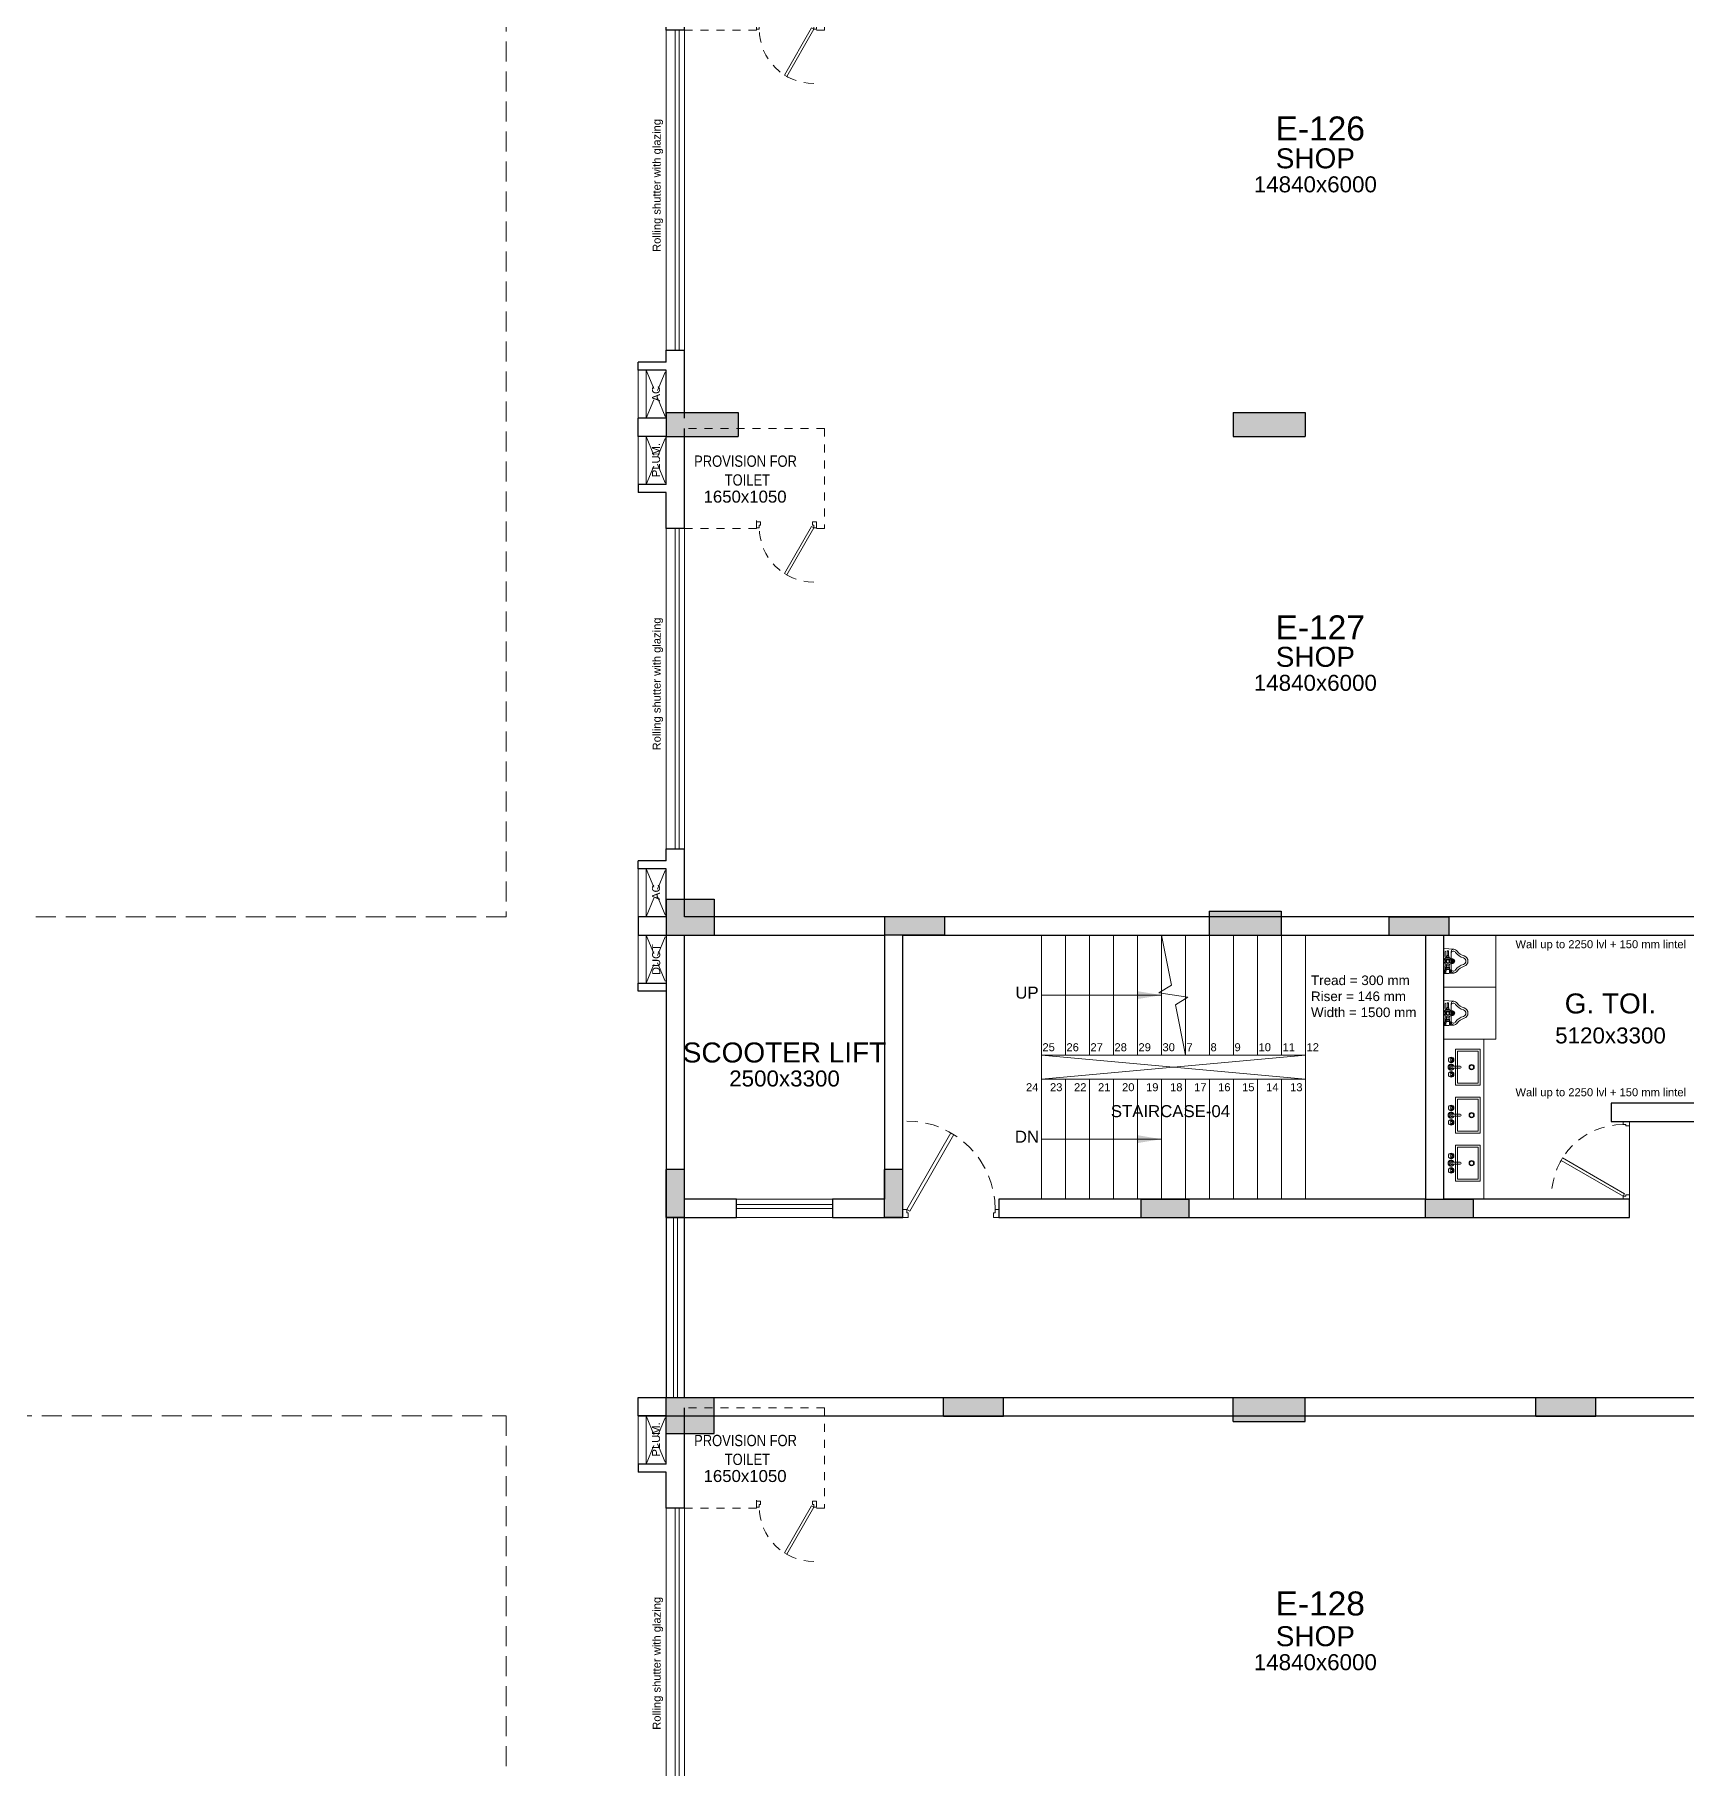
# Model space of a CAD drawing. Header units: metres. Extents: x 9819 to 10514, y 4405 to 4599.
# Drawn here: x 10110.84 to 10131.47, y 4453.6 to 4475.27 of the extents above; entities that cross this region are included whole.
import ezdxf
from ezdxf.enums import TextEntityAlignment as Align

# ---------------------------------------------------------------- set-up
doc = ezdxf.new("R2010")
doc.units = ezdxf.units.M
doc.header["$MEASUREMENT"] = 0
doc.linetypes.add('DASHED2', pattern=[0.375, 0.25, -0.125])
doc.linetypes.add('HIDDEN', pattern=[0.375, 0.25, -0.125])
doc.layers.add('A_COL. NO', color=4, linetype='Continuous')
doc.layers.add('STRU. COL.', color=1, linetype='Continuous')
for name, color, linetype, lineweight in [('A_DOOR-WIN', 23, 'Continuous', 9), ('A_DOTTED', 8, 'HIDDEN', 0), ('A_GLAZE', 140, 'Continuous', 5), ('A_LEDGE', 252, 'Continuous', 15), ('A_MISC', 8, 'Continuous', 20), ('A_PLUMBING FIXTURES', 8, 'Continuous', 15), ('A_SHOP NO.', 113, 'Continuous', 5), ('A_SILL 0.09', 9, 'Continuous', 9), ('A_STAIRS', 21, 'Continuous', 9), ('A_TEXT', 7, 'Continuous', 5), ('A_WALL', 7, 'Continuous', 30), ('A_Wall Hatch', 8, 'Continuous', 5), ('Doorline', 251, 'DASHED2', 13)]:
    doc.layers.add(name, color=color, linetype=linetype, lineweight=lineweight)
doc.layers.get('A_COL. NO').off()
doc.styles.add('A', font='ARIALN.TTF')
doc.styles.get("Standard").update_dxf_attribs({"font": 'arial.ttf'})
doc.dimstyles.new('DIM IN MM', dxfattribs={"dimtxt": 0.18, "dimasz": 0.075, "dimexe": 0.05, "dimexo": 0.05, "dimgap": 0.05, "dimtad": 0, "dimdec": 0, "dimlfac": 1000, "dimzin": 3, "dimdsep": 46, "dimtxsty": 'A', "dimblk1": 'ARCHTICK', "dimblk2": 'ARCHTICK', "dimsah": 1, "dimcen": 0, "dimclrd": 256, "dimclre": 256, "dimclrt": 256, "dimadec": 0, "dimazin": 0, "dimtfac": 1, "dimtdec": 0, "dimtofl": 0, "dimtmove": 1, "dimatfit": 3, "dimfxl": 1, "dimtolj": 1, "dimtzin": 0, "dimlwd": -1, "dimlwe": -1, "dimarcsym": 0})

# ---------------------------------------------------------------- blocks, each defined once
blk = doc.blocks.new('D 750')
at = {"layer": 'A_DOOR-WIN'}
for points in [[(-0.372, 0.665), (-0.035, 0.075), (-0.063, 0.059), (-0.4, 0.649)], [(-0.75, 0.075), (-0.75, 0), (-0.7, 0), (-0.7, 0.043), (-0.715, 0.043), (-0.715, 0.075)], [(0, 0.075), (0, 0), (-0.05, 0), (-0.05, 0.043), (-0.035, 0.043), (-0.035, 0.075)]]:
    blk.add_lwpolyline(points, close=True, dxfattribs=at)
at = {"layer": 'Doorline', "ltscale": 0.5}
blk.add_arc((-0.035, 0.075), 0.68, 90, 180, dxfattribs=at)
blk = doc.blocks.new('Typical shops 1st')
at = {"layer": 'A_DOOR-WIN'}
for p, q in [((30.095, -1.08), (30.095, -5.08)), ((30.145, -1.08), (30.145, -5.08)), ((0.465, -5.38), (0.465, -1.38)), ((0.515, -5.38), (0.515, -1.38))]:
    blk.add_line(p, q, dxfattribs=at)
at = {"layer": 'A_DOTTED'}
for p, q in [((0.1, -0.83), (0.35, -0.23)), ((0.1, -0.23), (0.35, -0.83)), ((30.51, -0.23), (30.26, -0.83)), ((30.51, -0.83), (30.26, -0.23)), ((0.1, -6.23), (0.35, -5.63)), ((0.1, -5.63), (0.35, -6.23)), ((30.51, -5.63), (30.26, -6.23)), ((30.51, -6.23), (30.26, -5.63))]:
    blk.add_line(p, q, dxfattribs=at)
at = {"layer": 'A_LEDGE'}
for p, q in [((0, -0.83), (0, -0.23)), ((0.1, -0.83), (0.1, -0.23)), ((30.51, -0.83), (30.51, -0.23)), ((30.61, -0.83), (30.61, -0.23)), ((0, -5.63), (0, -6.23)), ((0.1, -5.63), (0.1, -6.23)), ((30.51, -5.63), (30.51, -6.23)), ((30.61, -5.63), (30.61, -6.23))]:
    blk.add_line(p, q, dxfattribs=at)
at = {"layer": 'A_MISC', "linetype": 'DASHED2', "ltscale": 0.23}
for p, q in [((2.33, -0.13), (0.58, -0.13)), ((2.33, -0.13), (2.33, -1.38)), ((1.48, -1.38), (0.58, -1.38)), ((28.28, -6.33), (28.28, -5.08)), ((29.13, -5.08), (30.03, -5.08)), ((28.28, -6.33), (30.03, -6.33))]:
    blk.add_line(p, q, dxfattribs=at)
at = {"layer": 'A_MISC'}
for p, q in [((1.48, -1.28), (1.48, -1.38)), ((2.33, -1.38), (2.23, -1.38)), ((28.28, -5.08), (28.38, -5.08))]:
    blk.add_line(p, q, dxfattribs=at)
at = {"layer": 'A_SILL 0.09'}
for p, q in [((30.03, -5.08), (30.03, -1.08)), ((30.26, -1.08), (30.26, -5.08)), ((0.35, -5.38), (0.35, -1.38)), ((0.58, -1.38), (0.58, -5.38))]:
    blk.add_line(p, q, dxfattribs=at)
at = {"layer": 'A_WALL'}
for p, q in [((0, -0.23), (0, 0)), ((30.61, 0), (30.61, -0.23)), ((0.58, -1.38), (0.58, -0.13)), ((0.35, -0.23), (0, -0.23)), ((0.35, -0.83), (0.35, -0.23)), ((30.03, -0.23), (30.03, -1.08)), ((30.26, -0.23), (30.61, -0.23)), ((30.26, -0.23), (30.26, -0.83)), ((0.35, -0.83), (0, -0.83)), ((0, -0.83), (0, -0.93)), ((30.26, -0.83), (30.61, -0.83)), ((30.61, -0.83), (30.61, -0.93)), ((0.35, -0.93), (0, -0.93)), ((0.35, -1.38), (0.35, -0.93)), ((30.26, -1.08), (30.03, -1.08)), ((30.26, -0.93), (30.61, -0.93)), ((30.26, -0.93), (30.26, -1.08)), ((0.58, -1.38), (0.35, -1.38)), ((30.03, -5.08), (30.03, -6.33)), ((30.03, -5.08), (30.26, -5.08)), ((30.26, -5.08), (30.26, -5.53)), ((0.35, -5.53), (0.35, -5.38)), ((0.35, -5.38), (0.58, -5.38)), ((0.58, -6.23), (0.58, -5.38)), ((0.35, -5.53), (0, -5.53)), ((0, -5.63), (0, -5.53)), ((0.35, -5.63), (0, -5.63)), ((0.35, -6.23), (0.35, -5.63)), ((30.26, -5.53), (30.61, -5.53)), ((30.26, -5.63), (30.26, -6.23)), ((30.26, -5.63), (30.61, -5.63)), ((30.61, -5.63), (30.61, -5.53)), ((0.35, -6.23), (0, -6.23)), ((30.26, -6.23), (30.61, -6.23))]:
    blk.add_line(p, q, dxfattribs=at)
at = {"layer": 'A_MISC', "xscale": -1, "rotation": 180}
blk.add_blockref('D 750', (2.23, -1.293), dxfattribs=at)
at = {"layer": 'A_MISC', "xscale": -1}
blk.add_blockref('D 750', (28.38, -5.167), dxfattribs=at)
at = {"char_height": 0.1411, "width": 1.97366, "attachment_point": 1, "style": 'A'}
for insert in [(0.356, -0.466), (28.239, -5.39)]:
    blk.add_mtext('\\pxqc;PROVISION FOR\\P TOILET ', dxfattribs=dict(at, insert=insert))
at = {"layer": 'A_TEXT'}
for s, p in [('PLUM.', (0.274, -0.523)), ('AC', (30.436, -0.531)), ('Rolling shutter with glazing', (30.399, -3.053)), ('Rolling shutter with glazing', (0.282, -3.321)), ('AC', (0.274, -5.923)), ('PLUM.', (30.434, -5.936))]:
    blk.add_text(s, height=0.1, rotation=90, dxfattribs=at).set_placement(p, align=Align.CENTER)
for s, height, p in [('1650x1050', 0.15, (1.337, -1.055)), ('SHOP', 0.25, (8.463, -3.107)), ('SHOP', 0.25, (23.185, -3.106)), ('14840x6000', 0.2, (8.463, -3.407)), ('14840x6000', 0.2, (23.168, -3.406)), ('1650x1050', 0.15, (29.219, -5.979))]:
    blk.add_text(s, height=height, dxfattribs=at).set_placement(p, align=Align.CENTER)
blk = doc.blocks.new('_ARCHTICK')
at = {"color": 0, "linetype": 'ByBlock', "const_width": 0.15}
blk.add_lwpolyline([(-0.5, -0.5), (0.5, 0.5)], dxfattribs=at)
blk = doc.blocks.new('D-900')
at = {"layer": 'A_DOOR-WIN'}
for points in [[(0.45, 0.794), (0.035, 0.075), (0.063, 0.059), (0.478, 0.778)], [(0, 0.075), (0, 0), (0.05, 0), (0.05, 0.043), (0.035, 0.043), (0.035, 0.075)], [(0.9, 0.075), (0.9, 0), (0.85, 0), (0.85, 0.043), (0.865, 0.043), (0.865, 0.075)]]:
    blk.add_lwpolyline(points, close=True, dxfattribs=at)
at = {"layer": 'Doorline', "ltscale": 0.5}
blk.add_arc((0.035, 0.075), 0.83, 0, 90, dxfattribs=at)
blk = doc.blocks.new('6P-BAMBI-flat-18')
at = {"ltscale": 0.5}
for p, q in [((0, 0.143), (0, 0.159)), ((0, 0.159), (0.123, 0.149)), ((0, 0.143), (0, 0.117)), ((0, -0.159), (0, 0.117)), ((0.006, 0.147), (0.023, 0.147)), ((0.006, 0.147), (0.006, 0.113)), ((0.006, 0.113), (0.023, 0.113)), ((0.008, 0.13), (0.021, 0.13)), ((0.014, 0.113), (0.014, 0.059)), ((0.023, 0.15), (0.023, 0.11)), ((0.023, 0.15), (0.025, 0.15)), ((0.023, 0.11), (0.028, 0.11)), ((0.025, 0.15), (0.025, 0.11)), ((0.071, 0.088), (0.026, 0.088)), ((0.026, 0.074), (0.026, 0.088)), ((0.071, 0.074), (0.026, 0.074)), ((0.026, 0.05), (0.026, 0.041)), ((0.026, 0.05), (0.07, 0.05)), ((0.028, 0.12), (0.028, 0.103)), ((0.028, 0.088), (0.028, 0.103)), ((0.028, 0.103), (0.069, 0.103)), ((0.033, 0.05), (0.033, 0.074)), ((0.048, 0.076), (0.048, 0.086)), ((0.064, 0.05), (0.064, 0.074)), ((0.068, 0.088), (0.068, 0.103)), ((0.069, 0.12), (0.069, 0.103)), ((0.069, 0.11), (0.08, 0.11)), ((0.07, 0.05), (0.07, 0.041)), ((0.071, 0.15), (0.08, 0.15)), ((0.071, 0.15), (0.071, 0.11)), ((0.071, 0.074), (0.071, 0.088)), ((0.08, 0.15), (0.08, 0.11)), ((0.086, 0.148), (0.08, 0.149)), ((0.08, 0.147), (0.09, 0.147)), ((0.08, 0.113), (0.09, 0.113)), ((0.082, 0.13), (0.088, 0.13)), ((0.09, 0.147), (0.09, 0.113)), ((0.09, 0.021), (0.09, 0.116)), ((0, -0.159), (0.123, -0.149)), ((0.014, -0.115), (0.014, -0.059)), ((0.027, -0.042), (0.027, -0.045)), ((0.037, -0.045), (0.027, -0.045)), ((0.033, -0.045), (0.033, -0.063)), ((0.033, -0.063), (0.035, -0.065)), ((0.063, -0.063), (0.033, -0.063)), ((0.061, -0.065), (0.035, -0.065)), ((0.039, -0.126), (0.041, -0.069)), ((0.039, -0.126), (0.041, -0.128)), ((0.039, -0.126), (0.057, -0.126)), ((0.041, -0.069), (0.055, -0.069)), ((0.041, -0.128), (0.055, -0.128)), ((0.057, -0.126), (0.055, -0.069)), ((0.057, -0.126), (0.055, -0.128)), ((0.059, -0.045), (0.069, -0.045)), ((0.063, -0.063), (0.061, -0.065)), ((0.063, -0.045), (0.063, -0.063)), ((0.069, -0.042), (0.069, -0.045)), ((0.09, -0.116), (0.09, -0.021))]:
    blk.add_line(p, q, dxfattribs=at)
blk.add_lwpolyline([(0.032, -0.009), (0.048, -0.018), (0.064, -0.009), (0.064, 0.009), (0.048, 0.018), (0.032, 0.009)], close=True)
for centre, radius in [((0.048, 0), 0.0469), ((0.048, 0), 0.03), ((0.048, 0), 0.029), ((0.048, 0), 0.019), ((0.048, 0), 0.016), ((0.105, 0.018), 0.004), ((0.105, 0), 0.004), ((0.118, 0.013), 0.004), ((0.123, 0), 0.004), ((0.105, -0.018), 0.004), ((0.118, -0.013), 0.004)]:
    blk.add_circle(centre, radius, dxfattribs=at)
for centre, radius, start, end in [((0.028, 0.138), 0.0223, 157.5879, 202.4121), ((0.028, 0.121), 0.0223, 157.5879, 202.4121), ((0.028, 0.059), 0.014, 180, 261.7868), ((0.001, 0.138), 0.0223, 337.5879, 22.4121), ((0.001, 0.121), 0.0223, 337.5879, 22.4121), ((0.048, 0.103), 0.0519, 63.7158, 116.2842), ((0.037, 0.059), 0.0295, 67.5879, 112.4121), ((0.037, 0.103), 0.0295, 247.5879, 292.4121), ((0.043, 0.02), 0.0304, 97.8129, 124.2621), ((0.059, 0.059), 0.0295, 67.5879, 112.4121), ((0.059, 0.103), 0.0295, 247.5879, 292.4121), ((0.053, 0.02), 0.0304, 55.7379, 82.1871), ((0.102, 0.138), 0.0223, 157.5879, 202.4121), ((0.102, 0.121), 0.0223, 157.5879, 202.4121), ((0.159, 0.11), 0.0773, 171.3259, 171.3813), ((0.068, 0.138), 0.0223, 337.5879, 22.4121), ((0.068, 0.121), 0.0223, 337.5879, 22.4121), ((0.124, 0.115), 0.0341, 91.4853, 177.6343), ((0.1, 0.119), 0.0185, 116.9779, 124.4727), ((0.119, 0.095), 0.0293, 29.0945, 168.479), ((0.105, 0), 0.03, 240, 120), ((0.105, 0), 0.025, 233.1301, 126.8699), ((0.092, 0.013), 0.004, 295.9057, 96.1735), ((0.118, 0.095), 0.0538, 31.6584, 84.8116), ((0.295, 0.223), 0.189, 217.0065, 254.7999), ((0.297, 0.227), 0.168, 217.9141, 254.9362), ((0.232, 0), 0.043, 0, 71.887), ((0.232, 0), 0.068, 0, 71.887), ((0.028, -0.059), 0.014, 94.096, 180), ((0.022, -0.115), 0.008, 180, 270), ((0.038, -0.018), 0.0275, 247.5879, 267.8858), ((0.046, -0.064), 0.00754, 193.7683, 230.2425), ((0.05, -0.064), 0.00754, 309.7575, 346.2317), ((0.059, -0.018), 0.0275, 272.1142, 292.4121), ((0.119, -0.095), 0.0293, 191.521, 330.9055), ((0.124, -0.115), 0.0341, 182.3657, 268.5147), ((0.092, -0.013), 0.004, 263.8265, 64.0943), ((0.118, -0.095), 0.0538, 275.1884, 328.3416), ((0.295, -0.223), 0.189, 105.2001, 142.9935), ((0.297, -0.227), 0.168, 105.0638, 142.0859), ((0.232, 0), 0.043, 288.113, 0), ((0.232, 0), 0.068, 288.113, 0)]:
    blk.add_arc(centre, radius, start, end, dxfattribs=at)
blk = doc.blocks.new('S7-flat-32')
at = {"ltscale": 0.5}
for p, q in [((5388.851, -19005.32), (5388.851, -19004.87)), ((5388.851, -19004.87), (5389.16, -19004.87)), ((5388.851, -19005.32), (5388.851, -19004.87)), ((5388.851, -19004.87), (5389.16, -19004.87)), ((5388.876, -19005.295), (5388.876, -19004.895)), ((5388.876, -19004.895), (5389.135, -19004.895)), ((5388.876, -19005.295), (5388.876, -19004.895)), ((5388.876, -19004.895), (5389.135, -19004.895)), ((5389.135, -19004.895), (5389.135, -19005.295)), ((5389.135, -19004.895), (5389.135, -19005.295)), ((5389.16, -19004.87), (5389.16, -19005.32)), ((5389.16, -19004.87), (5389.16, -19005.32)), ((5389.194, -19005.083), (5389.103, -19005.083)), ((5389.194, -19005.083), (5389.103, -19005.083)), ((5389.103, -19005.108), (5389.194, -19005.108)), ((5389.103, -19005.108), (5389.194, -19005.108)), ((5389.203, -19005.001), (5389.196, -19005.001)), ((5389.203, -19005.001), (5389.196, -19005.001)), ((5389.203, -19005.008), (5389.196, -19005.008)), ((5389.203, -19005.008), (5389.196, -19005.008)), ((5389.212, -19004.993), (5389.212, -19004.986)), ((5389.212, -19004.993), (5389.212, -19004.986)), ((5389.212, -19005.017), (5389.212, -19005.023)), ((5389.212, -19005.017), (5389.212, -19005.023)), ((5389.218, -19004.992), (5389.218, -19004.986)), ((5389.218, -19004.992), (5389.218, -19004.986)), ((5389.218, -19005.016), (5389.218, -19005.023)), ((5389.218, -19005.016), (5389.218, -19005.023)), ((5389.16, -19005.32), (5388.851, -19005.32)), ((5389.16, -19005.32), (5388.851, -19005.32)), ((5389.135, -19005.295), (5388.876, -19005.295)), ((5389.135, -19005.295), (5388.876, -19005.295)), ((5389.203, -19005.183), (5389.196, -19005.183)), ((5389.203, -19005.183), (5389.196, -19005.183)), ((5389.203, -19005.189), (5389.196, -19005.189)), ((5389.203, -19005.189), (5389.196, -19005.189)), ((5389.212, -19005.174), (5389.212, -19005.167)), ((5389.212, -19005.174), (5389.212, -19005.167)), ((5389.212, -19005.198), (5389.212, -19005.205)), ((5389.212, -19005.198), (5389.212, -19005.205)), ((5389.218, -19005.174), (5389.218, -19005.167)), ((5389.218, -19005.174), (5389.218, -19005.167)), ((5389.218, -19005.198), (5389.218, -19005.205)), ((5389.218, -19005.198), (5389.218, -19005.205))]:
    blk.add_line(p, q, dxfattribs=at)
for centre, radius in [((5388.959, -19005.095), 0.0326), ((5388.959, -19005.095), 0.0326), ((5388.959, -19005.095), 0.025), ((5388.959, -19005.095), 0.025), ((5389.215, -19005.005), 0.0344), ((5389.215, -19005.005), 0.0344), ((5389.215, -19005.186), 0.0344), ((5389.215, -19005.186), 0.0344), ((5389.19, -19005.005), 0.00699), ((5389.19, -19005.005), 0.00699), ((5389.215, -19005.005), 0.0125), ((5389.215, -19005.005), 0.0125), ((5389.215, -19005.095), 0.0125), ((5389.215, -19005.095), 0.0125), ((5389.215, -19004.98), 0.00699), ((5389.215, -19004.98), 0.00699), ((5389.215, -19005.03), 0.00699), ((5389.215, -19005.03), 0.00699), ((5389.215, -19005.161), 0.00699), ((5389.215, -19005.161), 0.00699), ((5389.19, -19005.186), 0.00699), ((5389.19, -19005.186), 0.00699), ((5389.215, -19005.186), 0.0125), ((5389.215, -19005.186), 0.0125), ((5389.215, -19005.211), 0.00699), ((5389.215, -19005.211), 0.00699)]:
    blk.add_circle(centre, radius, dxfattribs=at)
for centre, radius, start, end in [((5389.103, -19005.095), 0.0125, 90, 270), ((5389.103, -19005.095), 0.0125, 90, 270), ((5389.215, -19005.095), 0.0375, 199.6514, 160.3603), ((5389.215, -19005.095), 0.0375, 199.6514, 160.3603), ((5389.215, -19005.005), 0.025, 106.2342, 163.9047), ((5389.215, -19005.005), 0.025, 106.2342, 163.9047), ((5389.215, -19005.005), 0.025, 196.12, 254.0884), ((5389.215, -19005.005), 0.025, 196.12, 254.0884), ((5389.215, -19005.095), 0.025, 210.3431, 149.7554), ((5389.215, -19005.095), 0.025, 210.3431, 149.7554), ((5389.215, -19005.186), 0.025, 106.4413, 164.0789), ((5389.215, -19005.186), 0.025, 106.4413, 164.0789), ((5389.215, -19005.186), 0.025, 195.2407, 254.2093), ((5389.215, -19005.186), 0.025, 195.2407, 254.2093)]:
    blk.add_arc(centre, radius, start, end, dxfattribs=at)
blk = doc.blocks.new('col')
at = {"linetype": 'Continuous'}
blk.add_hatch(color=256, dxfattribs=at).paths.add_polyline_path([(0, 0), (1, 0), (1, 1), (0, 1), (0, 0)])
at = {"linetype": 'Continuous', "lineweight": 25}
for p, q in [((0, 1), (1, 1)), ((0, 1), (0, 0)), ((1, 1), (1, 0)), ((0, 0), (1, 0))]:
    blk.add_line(p, q, dxfattribs=at)
blk = doc.blocks.new('WING-E REVISED COLU.')
at = {"layer": 'STRU. COL.', "zscale": 0.23}
for p, xscale, yscale in [((5452.425, -8860.856), 0.9, 0.3), ((5459.51, -8860.856), 0.9, 0.3), ((5452.425, -8867.086), 0.6, 0.45), ((5459.21, -8867.086), 0.9, 0.3), ((5461.455, -8867.086), 0.75, 0.23)]:
    blk.add_blockref('col', p, dxfattribs=dict(at, xscale=xscale, yscale=yscale))
for p, xscale, yscale, rotation in [((5455.155, -8866.856), 0.23, 0.75, 270), ((5452.425, -8870.616), -0.6, 0.23, 270), ((5455.155, -8870.616), -0.6, 0.23, 270), ((5458.363, -8870.386), -0.6, 0.23, 180), ((5461.915, -8870.386), -0.6, 0.23, 180), ((5452.425, -8872.866), -0.6, 0.45, 180), ((5455.893, -8872.866), -0.75, 0.23, 180), ((5459.51, -8872.866), -0.9, 0.3, 180), ((5463.295, -8872.866), -0.75, 0.23, 180)]:
    blk.add_blockref('col', p, dxfattribs=dict(at, xscale=xscale, yscale=yscale, rotation=rotation))

msp = doc.modelspace()

# ---------------------------------------------------------------- linework, layer by layer
at = {"layer": 'A_DOOR-WIN'}
for p, q in [((10120.8055, 4460.6478), (10119.6055, 4460.6478)), ((10120.8055, 4460.5978), (10119.6055, 4460.5978))]:
    msp.add_line(p, q, dxfattribs=at)
at = {"layer": 'A_DOTTED'}
for p, q in [((10118.4755, 4463.4128), (10118.7255, 4464.0128)), ((10118.4755, 4464.0128), (10118.7255, 4463.4128))]:
    msp.add_line(p, q, dxfattribs=at)
msp.add_lwpolyline([(10194.3455, 4418.6228), (10196.3455, 4418.6228), (10196.3455, 4496.9328), (10162.4355, 4496.9328), (10162.4355, 4464.2428), (10150.6355, 4464.2428), (10150.6355, 4496.9328), (10116.7255, 4496.9328), (10116.7255, 4464.2428), (10104.9255, 4464.2428), (10104.9255, 4496.9328), (10071.0155, 4496.9328), (10071.0155, 4424.8528), (10104.9255, 4424.8528), (10104.9255, 4458.0028), (10116.7255, 4458.0028), (10116.7255, 4418.6228), (10150.6355, 4418.6228), (10150.6355, 4458.0028), (10162.4355, 4458.0028), (10162.4355, 4418.6228), (10196.3455, 4418.6228)], dxfattribs=at)
at = {"layer": 'A_DOTTED', "linetype": 'Continuous'}
for points in [[(10126.7155, 4460.7128), (10126.7155, 4462.2128), (10123.4155, 4462.5128), (10123.4155, 4464.0128)], [(10123.4155, 4460.7128), (10123.4155, 4462.2128), (10126.7155, 4462.5128), (10126.7155, 4464.0128)]]:
    msp.add_lwpolyline(points, dxfattribs=at)
at = {"layer": 'A_GLAZE'}
for p, q in [((10118.8186, 4460.4828), (10118.8186, 4458.2328)), ((10118.8686, 4460.4828), (10118.8686, 4458.2328))]:
    msp.add_line(p, q, dxfattribs=at)
at = {"layer": 'A_LEDGE'}
for p, q in [((10118.3755, 4463.4128), (10118.3755, 4464.0128)), ((10118.4755, 4463.4128), (10118.4755, 4464.0128))]:
    msp.add_line(p, q, dxfattribs=at)
at = {"layer": 'A_PLUMBING FIXTURES'}
msp.add_line((10128.9455, 4462.7128), (10128.9455, 4460.7128), dxfattribs=at)
for points in [[(10128.4455, 4464.0128), (10129.0955, 4464.0128), (10129.0955, 4463.3628), (10128.4455, 4463.3628)], [(10128.4455, 4463.3628), (10129.0955, 4463.3628), (10129.0955, 4462.7128), (10128.4455, 4462.7128)]]:
    msp.add_lwpolyline(points, close=True, dxfattribs=at)
at = {"layer": 'A_SILL 0.09'}
for p, q in [((10130.7655, 4460.7128), (10130.7655, 4461.6828)), ((10119.6055, 4460.7128), (10120.8055, 4460.7128)), ((10118.7255, 4460.4828), (10118.7255, 4458.2328)), ((10118.9555, 4460.4828), (10118.9555, 4458.2328)), ((10120.8055, 4460.4828), (10119.6055, 4460.4828))]:
    msp.add_line(p, q, dxfattribs=at)
at = {"layer": 'A_STAIRS'}
for p, q in [((10123.7155, 4462.5128), (10123.7155, 4464.0128)), ((10124.0155, 4462.5128), (10124.0155, 4464.0128)), ((10124.3155, 4462.5128), (10124.3155, 4464.0128)), ((10124.6155, 4462.5128), (10124.6155, 4464.0128)), ((10125.5155, 4462.5128), (10125.5155, 4464.0128)), ((10125.8155, 4462.5128), (10125.8155, 4464.0128)), ((10126.1155, 4462.5128), (10126.1155, 4464.0128)), ((10126.4155, 4462.5128), (10126.4155, 4464.0128)), ((10123.7155, 4462.2128), (10123.7155, 4460.7128)), ((10124.0155, 4462.2128), (10124.0155, 4460.7128)), ((10124.3155, 4462.2128), (10124.3155, 4460.7128)), ((10124.6155, 4462.2128), (10124.6155, 4460.7128)), ((10124.9155, 4462.2128), (10124.9155, 4460.7128)), ((10125.2155, 4462.2128), (10125.2155, 4460.7128)), ((10125.5155, 4462.2128), (10125.5155, 4460.7128)), ((10125.8155, 4462.2128), (10125.8155, 4460.7128)), ((10126.1155, 4462.2128), (10126.1155, 4460.7128)), ((10126.4155, 4462.2128), (10126.4155, 4460.7128))]:
    msp.add_line(p, q, dxfattribs=at)
at = {"layer": 'A_STAIRS', "linetype": 'Continuous'}
msp.add_lwpolyline([(10125.2155, 4464.0128), (10125.2155, 4462.5128), (10125.09, 4463.1402), (10125.2461, 4463.2352), (10124.8848, 4463.2904), (10125.041, 4463.3854), (10124.9155, 4464.0128), (10124.9155, 4462.5128)], dxfattribs=at)
at = {"layer": 'A_STAIRS'}
msp.add_lwpolyline([(10123.4155, 4462.5128), (10126.7155, 4462.5128), (10126.7155, 4462.2128), (10123.4155, 4462.2128)], close=True, dxfattribs=at)
at = {"layer": 'A_WALL'}
for p, q in [((10148.4055, 4464.2428), (10118.9555, 4464.2428)), ((10128.2155, 4464.0128), (10128.2155, 4460.7128)), ((10118.3755, 4458.2328), (10148.9855, 4458.2328)), ((10118.3755, 4458.0028), (10148.9855, 4458.0028))]:
    msp.add_line(p, q, dxfattribs=at)
for points in [[(10118.3755, 4464.2428), (10118.3755, 4464.0128), (10118.7255, 4464.0128), (10118.7255, 4460.4828), (10119.6055, 4460.4828), (10119.6055, 4460.7128), (10118.9555, 4460.7128), (10118.9555, 4464.0128), (10121.4555, 4464.0128), (10121.4555, 4460.7128), (10120.8055, 4460.7128), (10120.8055, 4460.4828), (10121.6855, 4460.4828), (10121.6855, 4464.0128), (10128.2155, 4464.0128)], [(10130.7655, 4460.4828), (10130.7655, 4460.7128), (10128.4455, 4460.7128), (10128.4455, 4464.0128), (10133.5655, 4464.0128), (10133.5655, 4463.5128), (10133.5655, 4462.4128)], [(10136.1755, 4462.4128), (10135.9455, 4462.4128), (10135.9455, 4461.9128), (10133.7955, 4461.9128), (10133.7955, 4462.4128), (10133.5655, 4462.4128), (10133.5655, 4461.9128), (10130.5355, 4461.9128), (10130.5355, 4461.6828), (10131.9655, 4461.6828)], [(10128.2155, 4460.7128), (10122.8855, 4460.7128), (10122.8855, 4460.4828), (10130.7655, 4460.4828)]]:
    msp.add_lwpolyline(points, dxfattribs=at)
for points in [[(10118.7255, 4463.4128), (10118.7255, 4463.3128), (10118.3755, 4463.3128), (10118.3755, 4463.4128)], [(10118.9555, 4460.4828), (10118.7255, 4460.4828), (10118.7255, 4458.2328), (10118.9555, 4458.2328)]]:
    msp.add_lwpolyline(points, close=True, dxfattribs=at)

# ---------------------------------------------------------------- block references
at = {"layer": 'A_COL. NO'}
msp.add_blockref('WING-E REVISED COLU.', (4666.3003, 13331.0986), dxfattribs=at)
at = {"layer": 'A_DOOR-WIN', "xscale": 1.333333333270275, "yscale": 1.333333333270275, "zscale": 1.333333333270275}
msp.add_blockref('D-900', (10121.6855, 4460.4828), dxfattribs=at)
at = {"layer": 'A_DOOR-WIN', "xscale": 1.077777777727252, "yscale": 1.077777777727252, "zscale": 1.077777777727252, "rotation": 90}
msp.add_blockref('D-900', (10130.7655, 4460.7128), dxfattribs=at)
at = {"layer": 'A_PLUMBING FIXTURES', "ltscale": 0.5, "xscale": -1}
for name, p, rotation in [('6P-BAMBI-flat-18', (10128.4455, 4463.6878), 180.0006327044504), ('6P-BAMBI-flat-18', (10128.4455, 4463.0378), 180.0006327044504), ('S7-flat-32', (15517.3305, 23467.577), 0.001265408673765123), ('S7-flat-32', (15517.3305, 23466.977), 0.001265408673765123), ('S7-flat-32', (15517.3305, 23466.377), 0.001265408673765123)]:
    msp.add_blockref(name, p, dxfattribs=dict(at, rotation=rotation))
at = {"layer": 'A_Wall Hatch'}
for p in [(10118.3755, 4476.7028), (10118.3755, 4470.4728), (10118.3755, 4458.2328)]:
    msp.add_blockref('Typical shops 1st', p, dxfattribs=at)

# ---------------------------------------------------------------- texts
at = {"layer": 'A_SHOP NO.'}
for s, p in [('E-126', (10126.8992, 4473.9437)), ('E-127', (10126.8992, 4467.7086)), ('E-128', (10126.8992, 4455.5095))]:
    msp.add_text(s, height=0.3, dxfattribs=at).set_placement(p, align=Align.CENTER)
at = {"layer": 'A_STAIRS'}
for s, p in [('25', (10123.4283, 4462.5616)), ('26', (10123.7283, 4462.5616)), ('27', (10124.0283, 4462.5616)), ('28', (10124.3283, 4462.5616)), ('29', (10124.6283, 4462.5616)), ('30', (10124.9283, 4462.5616)), ('7', (10125.2283, 4462.5616)), ('8', (10125.5283, 4462.5616)), ('9', (10125.8283, 4462.5616)), ('10', (10126.1283, 4462.5616)), ('11', (10126.4283, 4462.5616)), ('12', (10126.7283, 4462.5616))]:
    msp.add_text(s, height=0.1, dxfattribs=at).set_placement(p)
for s, p in [('24', (10123.3784, 4462.0617)), ('23', (10123.6784, 4462.0617)), ('22', (10123.9784, 4462.0617)), ('21', (10124.2784, 4462.0617)), ('20', (10124.5784, 4462.0617)), ('19', (10124.8784, 4462.0617)), ('18', (10125.1784, 4462.0617)), ('17', (10125.4784, 4462.0617)), ('16', (10125.7784, 4462.0617)), ('15', (10126.0784, 4462.0617)), ('14', (10126.3784, 4462.0617)), ('13', (10126.6784, 4462.0617))]:
    msp.add_text(s, height=0.1, dxfattribs=at).set_placement(p, align=Align.RIGHT)
at = {"layer": 'A_TEXT'}
msp.add_text('DUCT', height=0.1, rotation=90, dxfattribs=at).set_placement((10118.6517, 4463.7072), align=Align.CENTER)
for s, height, p in [('Wall up to 2250 lvl + 150 mm lintel', 0.1, (10130.4048, 4463.849)), ('UP', 0.15, (10123.2353, 4463.2188)), ('G. TOI.', 0.25, (10130.5266, 4463.0336)), ('5120x3300', 0.2, (10130.5266, 4462.6586)), ('SCOOTER LIFT', 0.25, (10120.2055, 4462.4208)), ('2500x3300', 0.2, (10120.2055, 4462.1208)), ('Wall up to 2250 lvl + 150 mm lintel', 0.1, (10130.4048, 4461.999)), ('STAIRCASE-04', 0.15, (10125.0279, 4461.7378)), ('DN', 0.15, (10123.2353, 4461.4188))]:
    msp.add_text(s, height=height, dxfattribs=at).set_placement(p, align=Align.CENTER)
at = {"layer": 'A_TEXT', "insert": (10127.6148, 4463.5081), "char_height": 0.12, "width": 1.661733, "attachment_point": 2}
msp.add_mtext('\\pxql;Tread = 300 mm\\PRiser = 146 mm\\PWidth = 1500 mm', dxfattribs=at)

# ---------------------------------------------------------------- leaders
at = {"layer": 'A_STAIRS'}
for points in [[(10124.9155, 4463.2628), (10123.4155, 4463.2628)], [(10124.9155, 4461.4628), (10123.4155, 4461.4628)]]:
    msp.add_leader(points, dimstyle='DIM IN MM', override={"dimasz": 0.3, "dimgap": 0.05, "dimtad": 0}, dxfattribs=at)

doc.saveas('drawing.dxf')
